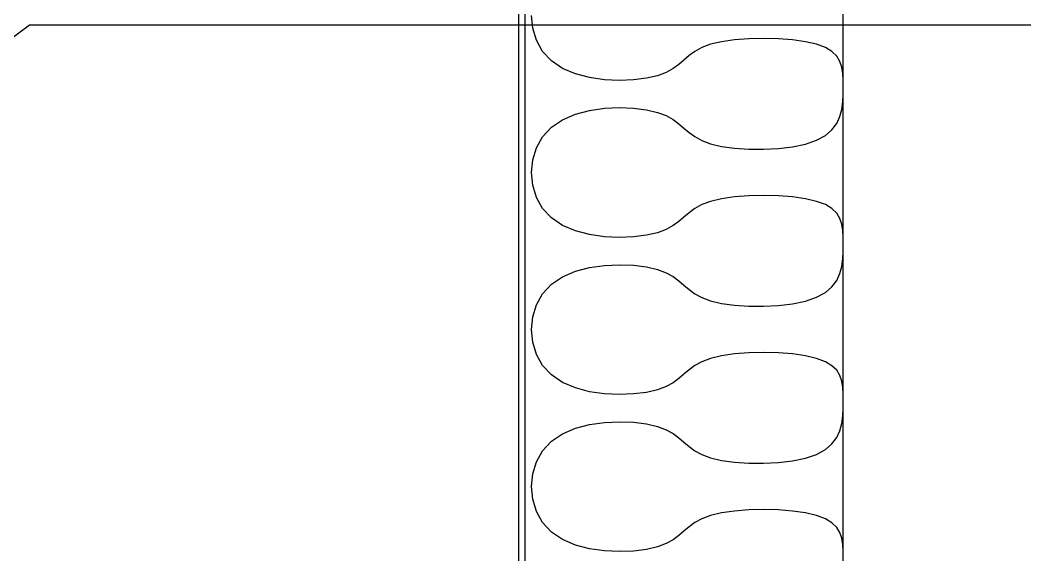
# Model space of a CAD drawing. Header units: millimetres. Extents: x -95178 to 274693, y -2232 to 263302.
# Drawn here: x 128153 to 129087, y 212627 to 213124 of the extents above; entities that cross this region are included whole.
import ezdxf

# ---------------------------------------------------------------- set-up
doc = ezdxf.new("R2010")
doc.units = ezdxf.units.MM
doc.layers.add('HATCH', color=9, linetype='Continuous')
doc.styles.add('ROMANS', font='romans.shx', dxfattribs={"width": 0.8})
doc.styles.add('view', font='romans.shx', dxfattribs={"width": 0.85})
doc.dimstyles.new('view', dxfattribs={"dimtxt": 2, "dimasz": 2, "dimexe": 1, "dimexo": 1, "dimgap": 1, "dimtad": 1, "dimdec": 0, "dimlfac": -1, "dimzin": 0, "dimdsep": 46, "dimtxsty": 'view', "dimcen": 2.5, "dimdle": 1.25, "dimclrd": 15, "dimclre": 15, "dimclrt": 3, "dimadec": 0, "dimazin": 0, "dimtfac": 0.9, "dimtdec": 0, "dimtofl": 0, "dimtmove": 2, "dimatfit": 0, "dimfxl": 1, "dimtolj": 1, "dimtzin": 0, "dimarcsym": 0})

msp = doc.modelspace()

# ---------------------------------------------------------------- linework, layer by layer
at = {"color": 4}
for p, q in [((128918.474, 212032.819, 0), (128918.474, 216864.819, 0)), ((128616.474, 216562.819, 0), (128616.474, 212334.819, 0))]:
    msp.add_line(p, q, dxfattribs=at)
at = {"color": 31}
msp.add_line((128622.474, 216568.819, 0), (128622.474, 212328.819, 0), dxfattribs=at)
at = {"layer": 'HATCH'}
for p, q in [((128629.796, 213116.344, 0), (128628.64, 213128.124, 0)), ((128633.265, 213105.058, 0), (128629.796, 213116.344, 0)), ((128639.046, 213094.76, 0), (128633.265, 213105.058, 0)), ((128805.45, 213103.751, 0), (128795.14, 213101.355, 0)), ((128817.494, 213105.462, 0), (128805.45, 213103.751, 0)), ((128830.695, 213106.488, 0), (128817.494, 213105.462, 0)), ((128844.474, 213106.83, 0), (128830.695, 213106.488, 0)), ((128858.252, 213106.488, 0), (128844.474, 213106.83, 0)), ((128871.453, 213105.462, 0), (128858.252, 213106.488, 0)), ((128883.497, 213103.751, 0), (128871.453, 213105.462, 0)), ((128893.807, 213101.355, 0), (128883.497, 213103.751, 0)), ((128647.14, 213085.945, 0), (128639.046, 213094.76, 0)), ((128780.494, 213094.74, 0), (128775.195, 213090.833, 0)), ((128786.95, 213098.304, 0), (128780.494, 213094.74, 0)), ((128795.14, 213101.355, 0), (128786.95, 213098.304, 0)), ((128901.949, 213098.284, 0), (128893.807, 213101.355, 0)), ((128908.067, 213094.575, 0), (128901.949, 213098.284, 0)), ((128912.451, 213090.277, 0), (128908.067, 213094.575, 0)), ((128657.45, 213078.998, 0), (128647.14, 213085.945, 0)), ((128770.474, 213086.755, 0), (128765.752, 213082.678, 0)), ((128775.195, 213090.833, 0), (128770.474, 213086.755, 0)), ((128915.39, 213085.437, 0), (128912.451, 213090.277, 0)), ((128917.173, 213080.103, 0), (128915.39, 213085.437, 0)), ((128669.494, 213073.867, 0), (128657.45, 213078.998, 0)), ((128753.997, 213075.207, 0), (128745.807, 213072.155, 0)), ((128760.453, 213078.771, 0), (128753.997, 213075.207, 0)), ((128765.752, 213082.678, 0), (128760.453, 213078.771, 0)), ((128918.088, 213074.322, 0), (128917.173, 213080.103, 0)), ((128682.695, 213070.389, 0), (128669.494, 213073.867, 0)), ((128696.474, 213068.404, 0), (128682.695, 213070.389, 0)), ((128710.252, 213067.75, 0), (128696.474, 213068.404, 0)), ((128723.453, 213068.265, 0), (128710.252, 213067.75, 0)), ((128735.497, 213069.787, 0), (128723.453, 213068.265, 0)), ((128745.807, 213072.155, 0), (128735.497, 213069.787, 0)), ((128918.425, 213068.142, 0), (128918.088, 213074.322, 0)), ((128918.474, 213061.61, 0), (128918.425, 213068.142, 0)), ((128918.425, 213054.793, 0), (128918.474, 213061.61, 0)), ((128917.173, 213040.893, 0), (128918.088, 213047.834, 0)), ((128918.088, 213047.834, 0), (128918.425, 213054.793, 0)), ((128669.494, 213036.375, 0), (128682.695, 213039.852, 0)), ((128682.695, 213039.852, 0), (128696.474, 213041.838, 0)), ((128696.474, 213041.838, 0), (128710.252, 213042.492, 0)), ((128710.252, 213042.492, 0), (128723.453, 213041.977, 0)), ((128723.453, 213041.977, 0), (128735.497, 213040.455, 0)), ((128735.497, 213040.455, 0), (128745.807, 213038.086, 0)), ((128745.807, 213038.086, 0), (128753.997, 213035.035, 0)), ((128915.39, 213034.133, 0), (128917.173, 213040.893, 0)), ((128647.14, 213024.297, 0), (128657.45, 213031.244, 0)), ((128657.45, 213031.244, 0), (128669.494, 213036.375, 0)), ((128753.997, 213035.035, 0), (128760.453, 213031.471, 0)), ((128760.453, 213031.471, 0), (128765.752, 213027.564, 0)), ((128908.067, 213021.801, 0), (128912.451, 213027.715, 0)), ((128912.451, 213027.715, 0), (128915.39, 213034.133, 0)), ((128639.046, 213015.482, 0), (128647.14, 213024.297, 0)), ((128765.752, 213027.564, 0), (128770.474, 213023.486, 0)), ((128770.474, 213023.486, 0), (128775.195, 213019.408, 0)), ((128775.195, 213019.408, 0), (128780.494, 213015.502, 0)), ((128901.949, 213016.553, 0), (128908.067, 213021.801, 0)), ((128633.265, 213005.184, 0), (128639.046, 213015.482, 0)), ((128780.494, 213015.502, 0), (128786.95, 213011.937, 0)), ((128786.95, 213011.937, 0), (128795.14, 213008.886, 0)), ((128883.497, 213008.665, 0), (128893.807, 213012.131, 0)), ((128893.807, 213012.131, 0), (128901.949, 213016.553, 0)), ((128629.796, 212993.898, 0), (128633.265, 213005.184, 0)), ((128795.14, 213008.886, 0), (128805.45, 213006.497, 0)), ((128805.45, 213006.497, 0), (128817.494, 213004.831, 0)), ((128817.494, 213004.831, 0), (128830.695, 213003.925, 0)), ((128830.695, 213003.925, 0), (128844.474, 213003.817, 0)), ((128844.474, 213003.817, 0), (128858.252, 213004.546, 0)), ((128858.252, 213004.546, 0), (128871.453, 213006.149, 0)), ((128871.453, 213006.149, 0), (128883.497, 213008.665, 0)), ((128628.64, 212982.117, 0), (128629.796, 212993.898, 0)), ((128629.796, 212970.337, 0), (128628.64, 212982.117, 0)), ((128633.265, 212959.05, 0), (128629.796, 212970.337, 0)), ((128639.046, 212948.753, 0), (128633.265, 212959.05, 0)), ((128795.14, 212955.348, 0), (128786.95, 212952.297, 0)), ((128805.45, 212957.743, 0), (128795.14, 212955.348, 0)), ((128817.494, 212959.454, 0), (128805.45, 212957.743, 0)), ((128830.695, 212960.481, 0), (128817.494, 212959.454, 0)), ((128844.474, 212960.823, 0), (128830.695, 212960.481, 0)), ((128858.252, 212960.481, 0), (128844.474, 212960.823, 0)), ((128871.453, 212959.454, 0), (128858.252, 212960.481, 0)), ((128883.497, 212957.743, 0), (128871.453, 212959.454, 0)), ((128893.807, 212955.348, 0), (128883.497, 212957.743, 0)), ((128901.949, 212952.276, 0), (128893.807, 212955.348, 0)), ((128647.14, 212939.938, 0), (128639.046, 212948.753, 0)), ((128775.195, 212944.826, 0), (128770.474, 212940.748, 0)), ((128780.494, 212948.732, 0), (128775.195, 212944.826, 0)), ((128786.95, 212952.297, 0), (128780.494, 212948.732, 0)), ((128908.067, 212948.568, 0), (128901.949, 212952.276, 0)), ((128912.451, 212944.27, 0), (128908.067, 212948.568, 0)), ((128915.39, 212939.43, 0), (128912.451, 212944.27, 0)), ((128657.45, 212932.991, 0), (128647.14, 212939.938, 0)), ((128765.752, 212936.67, 0), (128760.453, 212932.764, 0)), ((128770.474, 212940.748, 0), (128765.752, 212936.67, 0)), ((128917.173, 212934.096, 0), (128915.39, 212939.43, 0)), ((128669.494, 212927.859, 0), (128657.45, 212932.991, 0)), ((128682.695, 212924.382, 0), (128669.494, 212927.859, 0)), ((128745.807, 212926.148, 0), (128735.497, 212923.78, 0)), ((128753.997, 212929.199, 0), (128745.807, 212926.148, 0)), ((128760.453, 212932.764, 0), (128753.997, 212929.199, 0)), ((128918.088, 212928.315, 0), (128917.173, 212934.096, 0)), ((128918.425, 212922.135, 0), (128918.088, 212928.315, 0)), ((128696.474, 212922.397, 0), (128682.695, 212924.382, 0)), ((128710.252, 212921.742, 0), (128696.474, 212922.397, 0)), ((128723.453, 212922.257, 0), (128710.252, 212921.742, 0)), ((128735.497, 212923.78, 0), (128723.453, 212922.257, 0)), ((128918.474, 212915.603, 0), (128918.425, 212922.135, 0)), ((128918.425, 212908.786, 0), (128918.474, 212915.603, 0)), ((128918.088, 212901.827, 0), (128918.425, 212908.786, 0)), ((128917.173, 212894.886, 0), (128918.088, 212901.827, 0)), ((128657.45, 212885.236, 0), (128669.494, 212890.368, 0)), ((128669.494, 212890.368, 0), (128682.695, 212893.845, 0)), ((128682.695, 212893.845, 0), (128696.474, 212895.83, 0)), ((128696.474, 212895.83, 0), (128710.252, 212896.485, 0)), ((128710.252, 212896.485, 0), (128723.453, 212895.97, 0)), ((128723.453, 212895.97, 0), (128735.497, 212894.447, 0)), ((128735.497, 212894.447, 0), (128745.807, 212892.079, 0)), ((128745.807, 212892.079, 0), (128753.997, 212889.028, 0)), ((128753.997, 212889.028, 0), (128760.453, 212885.463, 0)), ((128912.451, 212881.708, 0), (128915.39, 212888.126, 0)), ((128915.39, 212888.126, 0), (128917.173, 212894.886, 0)), ((128639.046, 212869.474, 0), (128647.14, 212878.289, 0)), ((128647.14, 212878.289, 0), (128657.45, 212885.236, 0)), ((128760.453, 212885.463, 0), (128765.752, 212881.557, 0)), ((128765.752, 212881.557, 0), (128770.474, 212877.479, 0)), ((128908.067, 212875.794, 0), (128912.451, 212881.708, 0)), ((128633.265, 212859.177, 0), (128639.046, 212869.474, 0)), ((128770.474, 212877.479, 0), (128775.195, 212873.401, 0)), ((128775.195, 212873.401, 0), (128780.494, 212869.495, 0)), ((128780.494, 212869.495, 0), (128786.95, 212865.93, 0)), ((128893.807, 212866.124, 0), (128901.949, 212870.545, 0)), ((128901.949, 212870.545, 0), (128908.067, 212875.794, 0)), ((128786.95, 212865.93, 0), (128795.14, 212862.879, 0)), ((128795.14, 212862.879, 0), (128805.45, 212860.49, 0)), ((128805.45, 212860.49, 0), (128817.494, 212858.823, 0)), ((128858.252, 212858.538, 0), (128871.453, 212860.142, 0)), ((128871.453, 212860.142, 0), (128883.497, 212862.657, 0)), ((128883.497, 212862.657, 0), (128893.807, 212866.124, 0)), ((128629.796, 212847.89, 0), (128633.265, 212859.177, 0)), ((128817.494, 212858.823, 0), (128830.695, 212857.917, 0)), ((128830.695, 212857.917, 0), (128844.474, 212857.81, 0)), ((128844.474, 212857.81, 0), (128858.252, 212858.538, 0)), ((128628.64, 212836.11, 0), (128629.796, 212847.89, 0)), ((128629.796, 212824.329, 0), (128628.64, 212836.11, 0)), ((128633.265, 212813.043, 0), (128629.796, 212824.329, 0)), ((128639.046, 212802.745, 0), (128633.265, 212813.043, 0)), ((128817.494, 212813.447, 0), (128805.45, 212811.736, 0)), ((128830.695, 212814.474, 0), (128817.494, 212813.447, 0)), ((128844.474, 212814.816, 0), (128830.695, 212814.474, 0)), ((128858.252, 212814.474, 0), (128844.474, 212814.816, 0)), ((128871.453, 212813.447, 0), (128858.252, 212814.474, 0)), ((128883.497, 212811.736, 0), (128871.453, 212813.447, 0)), ((128786.95, 212806.29, 0), (128780.494, 212802.725, 0)), ((128795.14, 212809.341, 0), (128786.95, 212806.29, 0)), ((128805.45, 212811.736, 0), (128795.14, 212809.341, 0)), ((128893.807, 212809.341, 0), (128883.497, 212811.736, 0)), ((128901.949, 212806.269, 0), (128893.807, 212809.341, 0)), ((128908.067, 212802.56, 0), (128901.949, 212806.269, 0)), ((128647.14, 212793.93, 0), (128639.046, 212802.745, 0)), ((128770.474, 212794.741, 0), (128765.752, 212790.663, 0)), ((128775.195, 212798.818, 0), (128770.474, 212794.741, 0)), ((128780.494, 212802.725, 0), (128775.195, 212798.818, 0)), ((128912.451, 212798.262, 0), (128908.067, 212802.56, 0)), ((128915.39, 212793.423, 0), (128912.451, 212798.262, 0)), ((128657.45, 212786.983, 0), (128647.14, 212793.93, 0)), ((128669.494, 212781.852, 0), (128657.45, 212786.983, 0)), ((128760.453, 212786.756, 0), (128753.997, 212783.192, 0)), ((128765.752, 212790.663, 0), (128760.453, 212786.756, 0)), ((128917.173, 212788.089, 0), (128915.39, 212793.423, 0)), ((128918.088, 212782.308, 0), (128917.173, 212788.089, 0)), ((128682.695, 212778.375, 0), (128669.494, 212781.852, 0)), ((128696.474, 212776.389, 0), (128682.695, 212778.375, 0)), ((128710.252, 212775.735, 0), (128696.474, 212776.389, 0)), ((128723.453, 212776.25, 0), (128710.252, 212775.735, 0)), ((128735.497, 212777.772, 0), (128723.453, 212776.25, 0)), ((128745.807, 212780.141, 0), (128735.497, 212777.772, 0)), ((128753.997, 212783.192, 0), (128745.807, 212780.141, 0)), ((128918.425, 212776.128, 0), (128918.088, 212782.308, 0)), ((128918.474, 212769.596, 0), (128918.425, 212776.128, 0)), ((128918.425, 212762.779, 0), (128918.474, 212769.596, 0)), ((128918.088, 212755.819, 0), (128918.425, 212762.779, 0)), ((128669.494, 212744.36, 0), (128682.695, 212747.838, 0)), ((128682.695, 212747.838, 0), (128696.474, 212749.823, 0)), ((128696.474, 212749.823, 0), (128710.252, 212750.477, 0)), ((128710.252, 212750.477, 0), (128723.453, 212749.962, 0)), ((128723.453, 212749.962, 0), (128735.497, 212748.44, 0)), ((128735.497, 212748.44, 0), (128745.807, 212746.072, 0)), ((128915.39, 212742.119, 0), (128917.173, 212748.879, 0)), ((128917.173, 212748.879, 0), (128918.088, 212755.819, 0)), ((128647.14, 212732.282, 0), (128657.45, 212739.229, 0)), ((128657.45, 212739.229, 0), (128669.494, 212744.36, 0)), ((128745.807, 212746.072, 0), (128753.997, 212743.02, 0)), ((128753.997, 212743.02, 0), (128760.453, 212739.456, 0)), ((128760.453, 212739.456, 0), (128765.752, 212735.549, 0)), ((128912.451, 212735.701, 0), (128915.39, 212742.119, 0)), ((128639.046, 212723.467, 0), (128647.14, 212732.282, 0)), ((128765.752, 212735.549, 0), (128770.474, 212731.472, 0)), ((128770.474, 212731.472, 0), (128775.195, 212727.394, 0)), ((128901.949, 212724.538, 0), (128908.067, 212729.787, 0)), ((128908.067, 212729.787, 0), (128912.451, 212735.701, 0)), ((128633.265, 212713.169, 0), (128639.046, 212723.467, 0)), ((128775.195, 212727.394, 0), (128780.494, 212723.487, 0)), ((128780.494, 212723.487, 0), (128786.95, 212719.923, 0)), ((128786.95, 212719.923, 0), (128795.14, 212716.872, 0)), ((128883.497, 212716.65, 0), (128893.807, 212720.116, 0)), ((128893.807, 212720.116, 0), (128901.949, 212724.538, 0)), ((128629.796, 212701.883, 0), (128633.265, 212713.169, 0)), ((128795.14, 212716.872, 0), (128805.45, 212714.483, 0)), ((128805.45, 212714.483, 0), (128817.494, 212712.816, 0)), ((128817.494, 212712.816, 0), (128830.695, 212711.91, 0)), ((128830.695, 212711.91, 0), (128844.474, 212711.802, 0)), ((128844.474, 212711.802, 0), (128858.252, 212712.531, 0)), ((128858.252, 212712.531, 0), (128871.453, 212714.134, 0)), ((128871.453, 212714.134, 0), (128883.497, 212716.65, 0)), ((128628.64, 212690.103, 0), (128629.796, 212701.883, 0)), ((128629.796, 212678.322, 0), (128628.64, 212690.103, 0)), ((128633.265, 212667.036, 0), (128629.796, 212678.322, 0)), ((128639.046, 212656.738, 0), (128633.265, 212667.036, 0)), ((128795.14, 212663.333, 0), (128786.95, 212660.282, 0)), ((128805.45, 212665.729, 0), (128795.14, 212663.333, 0)), ((128817.494, 212667.44, 0), (128805.45, 212665.729, 0)), ((128830.695, 212668.466, 0), (128817.494, 212667.44, 0)), ((128844.474, 212668.808, 0), (128830.695, 212668.466, 0)), ((128858.252, 212668.466, 0), (128844.474, 212668.808, 0)), ((128871.453, 212667.44, 0), (128858.252, 212668.466, 0)), ((128883.497, 212665.729, 0), (128871.453, 212667.44, 0)), ((128893.807, 212663.333, 0), (128883.497, 212665.729, 0)), ((128901.949, 212660.262, 0), (128893.807, 212663.333, 0)), ((128647.14, 212647.923, 0), (128639.046, 212656.738, 0)), ((128780.494, 212656.718, 0), (128775.195, 212652.811, 0)), ((128786.95, 212660.282, 0), (128780.494, 212656.718, 0)), ((128908.067, 212656.553, 0), (128901.949, 212660.262, 0)), ((128912.451, 212652.255, 0), (128908.067, 212656.553, 0)), ((128657.45, 212640.976, 0), (128647.14, 212647.923, 0)), ((128765.752, 212644.656, 0), (128760.453, 212640.749, 0)), ((128770.474, 212648.733, 0), (128765.752, 212644.656, 0)), ((128775.195, 212652.811, 0), (128770.474, 212648.733, 0)), ((128915.39, 212647.415, 0), (128912.451, 212652.255, 0)), ((128917.173, 212642.081, 0), (128915.39, 212647.415, 0)), ((128669.494, 212635.845, 0), (128657.45, 212640.976, 0)), ((128682.695, 212632.367, 0), (128669.494, 212635.845, 0)), ((128753.997, 212637.185, 0), (128745.807, 212634.133, 0)), ((128760.453, 212640.749, 0), (128753.997, 212637.185, 0)), ((128918.088, 212636.3, 0), (128917.173, 212642.081, 0)), ((128918.425, 212630.12, 0), (128918.088, 212636.3, 0)), ((128696.474, 212630.382, 0), (128682.695, 212632.367, 0)), ((128710.252, 212629.728, 0), (128696.474, 212630.382, 0)), ((128723.453, 212630.243, 0), (128710.252, 212629.728, 0)), ((128735.497, 212631.765, 0), (128723.453, 212630.243, 0)), ((128745.807, 212634.133, 0), (128735.497, 212631.765, 0)), ((128918.474, 212623.589, 0), (128918.425, 212630.12, 0))]:
    msp.add_line(p, q, dxfattribs=at)

# ---------------------------------------------------------------- leaders
at = {"color": 15}
msp.add_leader([(126926.397, 212183.819, 0), (128161.756, 213119.601, 0), (130903.381, 213119.601, 0)], dimstyle='view', override={"dimscale": 1.5, "dimtxt": 3, "dimtad": 0, "dimtih": 1, "dimlfac": 1, "dimrnd": 5, "dimtxsty": 'ROMANS', "dimcen": 3, "dimdle": 0, "dimtp": 50, "dimtm": 3, "dimtfac": 1, "dimtdec": 4, "dimtofl": 1}, dxfattribs=at)

doc.saveas('drawing.dxf')
